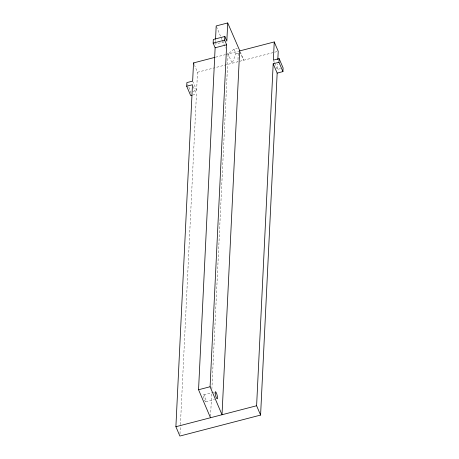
<?xml version="1.0" encoding="UTF-8"?>
<svg xmlns="http://www.w3.org/2000/svg" width="459" height="459" viewBox="0 0 459 459"><rect width="100%" height="100%" fill="white"/><g stroke="black" fill="none" stroke-linecap="round" stroke-linejoin="round"><path stroke-width="0.34" stroke-dasharray="2.29 1.72" d="M190.801 93.148L190.858 91.932L187.674 84.473M179.974 433.904L180.393 425.321M180.427 424.604L196.446 94.072L193.262 86.613M192.78 91.433L196.624 90.434L197.502 72.247L194.587 65.402M215.369 42.739L215.506 39.939M210.555 416.302L211.702 392.669M211.874 389.089L228.117 53.927L233.981 49.182L237.274 48.327M238.278 53.244L237.865 61.758L215.495 67.571M280.547 68.632L277.339 69.464L277.615 63.87M233.981 49.182L235.972 53.846L232.099 63.256L227.285 51.976M224.118 41.844L215.3 44.139L214.554 42.389M215.667 57.163L225.352 54.65M226.046 54.466L239.65 50.932M235.972 53.846L240.005 52.796M197.502 72.247L214.801 67.748M239.787 61.259L278.223 51.276M192.602 95.07L196.446 94.072M203.802 394.769L213.974 392.129M205.764 401.803L214.582 399.508M273.627 60.76L274.425 62.625M274.689 63.244L277.339 69.464M239.914 51.557L243.631 60.261L240.585 52.647M216.459 26.599L222.013 39.612M222.288 40.266L225.621 48.075M192.642 81.105L196.624 90.434M203.601 396.146A3.661 0.792 75.4 0 0 205.552 401.809A3.661 0.792 75.4 0 0 205.196 396.903A3.661 0.792 75.4 0 0 203.601 396.146"/><path stroke-width="0.69" d="M191.96 95.237L190.68 95.57L186.704 86.24L186.876 82.603L192.642 81.105L193.526 62.917L214.973 57.346M210.486 417.736L198.552 389.748L215.128 47.776L213.137 43.112L213.315 39.474L224.841 36.479L224.669 40.117L226.654 44.775L210.084 386.753L222.018 414.741L239.65 50.932L274.247 41.947L273.363 60.135L279.129 58.637L278.952 62.275L273.185 63.772L277.167 73.101L260.592 415.079L179.871 436.05L175.895 426.721L192.47 84.743L186.704 86.24M215.541 39.239L216.183 25.945L227.716 22.95L239.839 50.897M227.716 22.95L226.832 41.138L224.841 36.479M260.592 415.079L256.61 405.75L273.185 63.772M277.815 59.67L278.223 51.276L274.247 41.947M277.167 73.101L282.933 71.604L283.105 67.966L279.129 58.637M213.137 43.112L224.669 40.117M215.128 47.776L226.654 44.775M198.552 389.748L210.084 386.753M175.895 426.721L256.61 405.75M278.952 62.275L282.933 71.604M193.526 62.917L194.054 64.162M215.133 393.151A3.661 0.792 75.4 0 0 217.084 398.814A3.661 0.792 75.4 0 0 216.728 393.908A3.661 0.792 75.4 0 0 215.133 393.151"/></g></svg>
